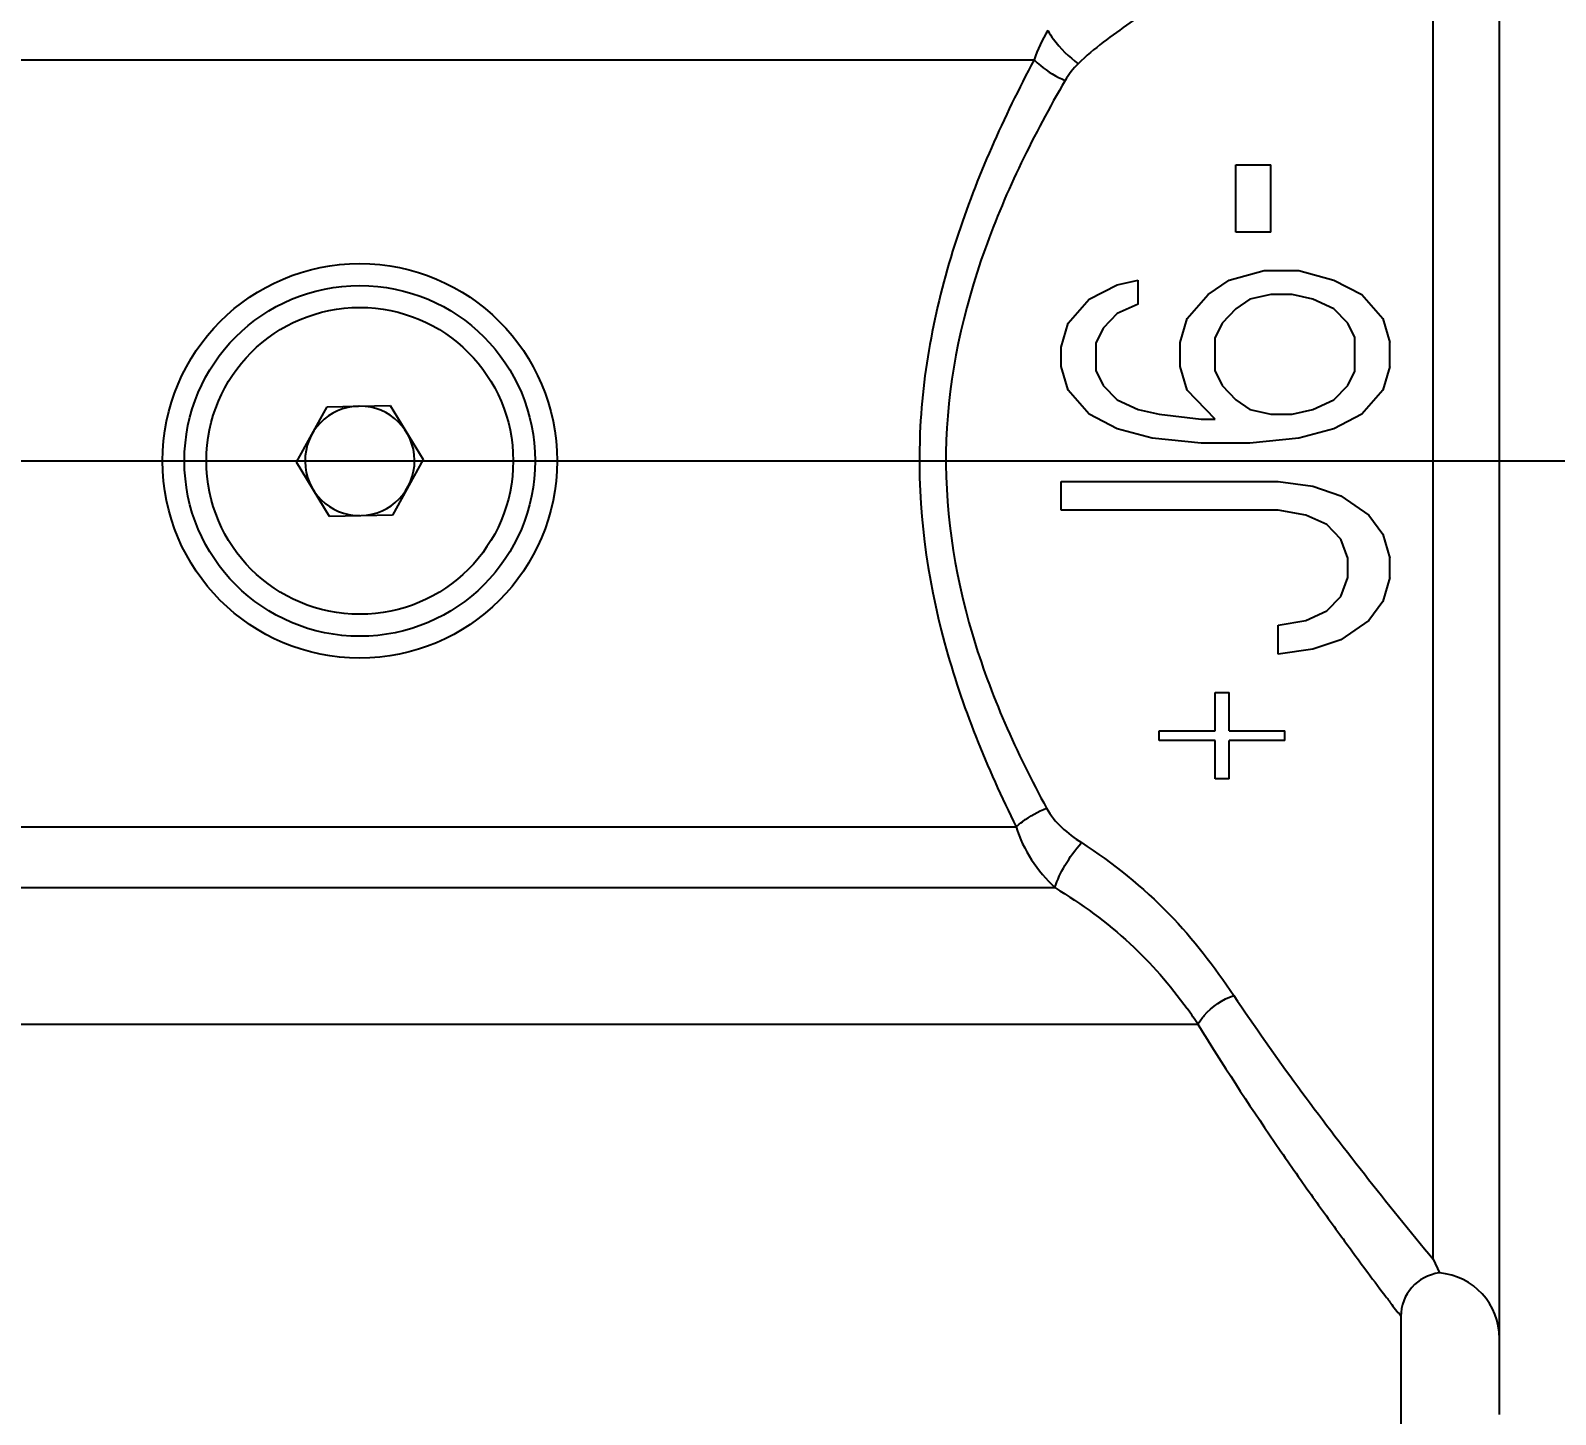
# Model space of a CAD drawing. Header units: millimetres. Extents: x 7426 to 8737, y 124 to 421.
# Drawn here: x 8525.123 to 8527.443, y 208.671 to 210.775 of the extents above; entities that cross this region are included whole.
import ezdxf

# ---------------------------------------------------------------- set-up
doc = ezdxf.new("R2010")
doc.units = ezdxf.units.MM
doc.linetypes.add('CENTER', pattern=[0.6, 0.375, -0.075, 0.075, -0.075])
for name, color, linetype in [('中心线', 7, 'Continuous'), ('外形图', 7, 'Continuous'), ('尺寸标注', 7, 'Continuous')]:
    doc.layers.add(name, color=color, linetype=linetype)
doc.styles.add('微软雅黑', font='msyh.ttc')
doc.dimstyles.new('尺寸标注_1_30比例', dxfattribs={"dimtxt": 2.1, "dimasz": 1.7, "dimexe": 0.5, "dimexo": 0.4, "dimgap": 0.5, "dimtad": 1, "dimdec": 1, "dimlfac": 30, "dimdsep": 46, "dimtxsty": '微软雅黑', "dimcen": 0.09, "dimadec": 0, "dimazin": 0, "dimtp": 0.01, "dimtm": 0.01, "dimtfac": 1, "dimtdec": 1, "dimtofl": 0, "dimtmove": 0, "dimatfit": 3, "dimfxl": 1, "dimtolj": 1, "dimarcsym": 0})

# ---------------------------------------------------------------- blocks, each defined once
blk = doc.blocks.new('*D1305')
at = {"layer": 'Defpoints', "color": 0}
for p in [(8485.0037, 232.4237), (8436.1924, 220.4238), (8494.6243, 210.1207), (8494.6243, 210.1207), (8553.9577, 210.1207)]:
    blk.add_point(p, dxfattribs=at)
at = {"layer": '尺寸标注', "color": 0, "lineweight": -2, "ltscale": 10}
blk.add_arc((8494.6243, 210.1207), 24.2895, 4.01089, 165.98911, dxfattribs=at)
at = {"layer": '尺寸标注', "color": 0}
for points in [[(8470.7803, 216.0602), (8471.3345, 215.9424), (8470.7038, 214.3385)], [(8518.5712, 211.8097), (8519.1375, 211.8295), (8518.9139, 210.1207)]]:
    blk.add_solid(points, dxfattribs=at)
at = {"layer": '尺寸标注', "color": 0, "insert": (8503.4089, 234.4644), "char_height": 2.1, "attachment_point": 5, "rotation": 340.1577, "style": '微软雅黑'}
blk.add_mtext('\\A1;+\\A1;170%%d', dxfattribs=at)
blk = doc.blocks.new('*D1306')
at = {"layer": 'Defpoints', "color": 0}
for p in [(8494.4443, 210.1157), (8494.4443, 210.1157), (8553.7776, 210.1157), (8436.0124, 199.8125), (8484.7488, 187.639)]:
    blk.add_point(p, dxfattribs=at)
at = {"layer": '尺寸标注', "color": 0, "lineweight": -2, "ltscale": 10}
blk.add_arc((8494.4443, 210.1157), 24.4786, 193.9799, 356.0201, dxfattribs=at)
at = {"layer": '尺寸标注', "color": 0}
for points in [[(8519.1471, 208.4068), (8518.5807, 208.4265), (8518.9229, 210.1157)], [(8470.9679, 204.2609), (8470.4136, 204.1432), (8470.3376, 205.865)]]:
    blk.add_solid(points, dxfattribs=at)
at = {"layer": '尺寸标注', "color": 0, "insert": (8501.6257, 188.3835), "char_height": 2.1, "attachment_point": 5, "rotation": 18.2861, "style": '微软雅黑'}
blk.add_mtext('\\A1;-\\A1;170%%d', dxfattribs=at)

msp = doc.modelspace()

# ---------------------------------------------------------------- linework, layer by layer
at = {"layer": '中心线', "linetype": 'CENTER', "ltscale": 50}
msp.add_line((8494.6243, 210.1207), (8553.9577, 210.1207), dxfattribs=at)
at = {"layer": '外形图', "linetype": 'Continuous'}
for p, q in [((8527.3577, 208.6707), (8527.3577, 211.5707)), ((8527.2569, 208.9067), (8527.2569, 211.3346)), ((8524.1243, 210.7307), (8526.6498, 210.7307)), ((8526.9569, 210.5707), (8527.0101, 210.5707)), ((8526.9569, 210.4686), (8526.9569, 210.5707)), ((8527.0101, 210.4686), (8527.0101, 210.5707)), ((8527.0101, 210.4686), (8526.9569, 210.4686)), ((8526.7761, 210.3884), (8526.808, 210.3957)), ((8526.808, 210.3592), (8526.808, 210.3957)), ((8526.9144, 210.3738), (8526.9463, 210.3957)), ((8526.9463, 210.3957), (8526.9995, 210.4102)), ((8526.9995, 210.4102), (8527.0527, 210.4102)), ((8527.0527, 210.4102), (8527.1059, 210.3957)), ((8527.1059, 210.3957), (8527.1484, 210.3738)), ((8526.7016, 210.33), (8526.7335, 210.3665)), ((8526.7335, 210.3665), (8526.7761, 210.3884)), ((8526.8825, 210.3373), (8526.9144, 210.3738)), ((8526.9782, 210.3665), (8526.9569, 210.3519)), ((8527.0101, 210.3738), (8526.9782, 210.3665)), ((8527.0421, 210.3738), (8527.0101, 210.3738)), ((8527.074, 210.3665), (8527.0421, 210.3738)), ((8527.1059, 210.3519), (8527.074, 210.3665)), ((8527.1484, 210.3738), (8527.1804, 210.3373)), ((8526.7761, 210.3446), (8526.7548, 210.3227)), ((8526.808, 210.3592), (8526.7761, 210.3446)), ((8526.9569, 210.3519), (8526.9357, 210.33)), ((8527.1272, 210.33), (8527.1059, 210.3519)), ((8526.691, 210.2936), (8526.7016, 210.33)), ((8526.7548, 210.3227), (8526.7442, 210.3009)), ((8526.8718, 210.3009), (8526.8825, 210.3373)), ((8526.9357, 210.33), (8526.925, 210.3082)), ((8527.1378, 210.3082), (8527.1272, 210.33)), ((8527.1804, 210.3373), (8527.191, 210.3009)), ((8526.7442, 210.2571), (8526.7442, 210.3009)), ((8526.8718, 210.2644), (8526.8718, 210.3009)), ((8526.925, 210.2571), (8526.925, 210.3082)), ((8527.1378, 210.2571), (8527.1378, 210.3082)), ((8527.191, 210.2644), (8527.191, 210.3009)), ((8526.691, 210.2644), (8526.691, 210.2936)), ((8526.7016, 210.228), (8526.691, 210.2644)), ((8526.7442, 210.2571), (8526.7548, 210.2352)), ((8526.8825, 210.228), (8526.8718, 210.2644)), ((8526.925, 210.2571), (8526.9357, 210.2352)), ((8527.1272, 210.2352), (8527.1378, 210.2571)), ((8527.191, 210.2644), (8527.1804, 210.228)), ((8526.7335, 210.1915), (8526.7016, 210.228)), ((8526.7548, 210.2352), (8526.7761, 210.2134)), ((8526.925, 210.1842), (8526.8825, 210.228)), ((8526.9357, 210.2352), (8526.9569, 210.2134)), ((8527.1059, 210.2134), (8527.1272, 210.2352)), ((8527.1804, 210.228), (8527.1484, 210.1915)), ((8525.5745, 210.203), (8525.6707, 210.205)), ((8525.6707, 210.205), (8525.7205, 210.1227)), ((8526.7761, 210.2134), (8526.808, 210.1988)), ((8526.9569, 210.2134), (8526.9782, 210.1988)), ((8527.074, 210.1988), (8527.1059, 210.2134)), ((8525.5281, 210.1186), (8525.5745, 210.203)), ((8526.7761, 210.1696), (8526.7335, 210.1915)), ((8526.808, 210.1988), (8526.8399, 210.1915)), ((8526.8399, 210.1915), (8526.9038, 210.1842)), ((8526.9038, 210.1842), (8526.925, 210.1842)), ((8526.9782, 210.1988), (8527.0101, 210.1915)), ((8527.0101, 210.1915), (8527.0421, 210.1915)), ((8527.0421, 210.1915), (8527.074, 210.1988)), ((8527.1484, 210.1915), (8527.1059, 210.1696)), ((8526.8293, 210.155), (8526.7761, 210.1696)), ((8527.1059, 210.1696), (8527.0527, 210.155)), ((8526.9038, 210.1477), (8526.8293, 210.155)), ((8526.9782, 210.1477), (8526.9038, 210.1477)), ((8527.0527, 210.155), (8526.9782, 210.1477)), ((8525.578, 210.0363), (8525.5281, 210.1186)), ((8525.7205, 210.1227), (8525.6742, 210.0384)), ((8526.691, 210.0894), (8527.0208, 210.0894)), ((8526.691, 210.0457), (8526.691, 210.0894)), ((8527.0208, 210.0894), (8527.074, 210.0821)), ((8527.074, 210.0821), (8527.1165, 210.0675)), ((8527.1165, 210.0675), (8527.1591, 210.0384)), ((8527.0208, 210.0457), (8526.691, 210.0457)), ((8527.0633, 210.0384), (8527.0208, 210.0457)), ((8525.6742, 210.0384), (8525.578, 210.0363)), ((8527.0952, 210.0238), (8527.0633, 210.0384)), ((8527.1165, 210.0019), (8527.0952, 210.0238)), ((8527.1591, 210.0384), (8527.1804, 210.0092)), ((8527.1272, 209.9727), (8527.1165, 210.0019)), ((8527.1804, 210.0092), (8527.191, 209.9727)), ((8527.1272, 209.9436), (8527.1272, 209.9727)), ((8527.191, 209.9436), (8527.191, 209.9727)), ((8527.1165, 209.9144), (8527.1272, 209.9436)), ((8527.191, 209.9436), (8527.1804, 209.9071)), ((8527.0952, 209.8925), (8527.1165, 209.9144)), ((8527.1804, 209.9071), (8527.1591, 209.878)), ((8527.0633, 209.878), (8527.0952, 209.8925)), ((8527.0208, 209.8707), (8527.0633, 209.878)), ((8527.0208, 209.8269), (8527.0208, 209.8707)), ((8527.1591, 209.878), (8527.1165, 209.8488)), ((8527.074, 209.8342), (8527.0208, 209.8269)), ((8527.1165, 209.8488), (8527.074, 209.8342)), ((8526.925, 209.7686), (8526.9463, 209.7686)), ((8526.925, 209.7102), (8526.925, 209.7686)), ((8526.9463, 209.7102), (8526.9463, 209.7686)), ((8526.8399, 209.7102), (8526.925, 209.7102)), ((8526.8399, 209.6957), (8526.8399, 209.7102)), ((8526.925, 209.6957), (8526.8399, 209.6957)), ((8526.925, 209.6373), (8526.925, 209.6957)), ((8526.9463, 209.7102), (8527.0314, 209.7102)), ((8527.0314, 209.6957), (8526.9463, 209.6957)), ((8526.9463, 209.6373), (8526.9463, 209.6957)), ((8527.0314, 209.6957), (8527.0314, 209.7102)), ((8526.9463, 209.6373), (8526.925, 209.6373)), ((8524.1243, 209.564), (8526.6225, 209.564)), ((8524.0965, 209.4718), (8526.6816, 209.4718)), ((8526.8824, 209.2882), (8526.883, 209.2873)), ((8526.883, 209.2873), (8526.8836, 209.2865)), ((8524.041, 209.264), (8526.8991, 209.264)), ((8527.2569, 208.9067), (8527.2662, 208.8859)), ((8527.2077, 208.8197), (8527.2077, 208.4707))]:
    msp.add_line(p, q, dxfattribs=at)
for radius in [0.3, 0.2667, 0.2333]:
    msp.add_circle((8525.6243, 210.1207), radius, dxfattribs=at)
at = {"layer": '外形图'}
msp.add_arc((8494.6243, 210.1207), 59.3333, 190, 44.357129, dxfattribs=at)
at = {"layer": '外形图', "linetype": 'Continuous'}
for centre, radius, start, end in [((8525.6243, 210.1207), 0.0833, 91.2113, 270.0553), ((8525.6243, 210.1207), 0.0833, 271.2113, 90.0553), ((8526.1718, 208.778), 0.8748, 33.754, 35.5468), ((8527.2743, 208.8197), 0.0667, 97.0179, 180), ((8527.2577, 208.7863), 0.1, 0, 85.1117)]:
    msp.add_arc(centre, radius, start, end, dxfattribs=at)
for points, knots in [([(8526.988, 210.984), (8526.9541, 210.9351), (8526.8952, 210.8624), (8526.7954, 210.7859), (8526.7407, 210.7482), (8526.7171, 210.7246)], [0, 0, 0, 0, 0.474183, 0.734624, 1, 1, 1, 1]), ([(8526.6708, 210.7751), (8526.6733, 210.7706), (8526.6859, 210.7513), (8526.7027, 210.735), (8526.7171, 210.7246)], [0, 0, 0, 0, 0.225735, 1, 1, 1, 1]), ([(8526.6498, 210.7307), (8526.6036, 210.6431), (8526.5196, 210.458), (8526.4585, 210.1534), (8526.5001, 209.8437), (8526.5782, 209.6538), (8526.6225, 209.564)], [0, 0, 0, 0, 0.243734, 0.498015, 0.753402, 1, 1, 1, 1]), ([(8526.6498, 210.7307), (8526.6529, 210.7275), (8526.667, 210.7147), (8526.6837, 210.7049), (8526.6971, 210.6993)], [0, 0, 0, 0, 0.231735, 1, 1, 1, 1]), ([(8526.6971, 210.6993), (8526.6497, 210.6174), (8526.5628, 210.4435), (8526.4977, 210.1526), (8526.542, 209.8558), (8526.6231, 209.6769), (8526.6688, 209.5926)], [0, 0, 0, 0, 0.2435, 0.497924, 0.753535, 1, 1, 1, 1]), ([(8526.6225, 209.564), (8526.6256, 209.5669), (8526.6397, 209.5784), (8526.6558, 209.5873), (8526.6688, 209.5926)], [0, 0, 0, 0, 0.231284, 1, 1, 1, 1]), ([(8526.6816, 209.4718), (8526.6849, 209.4836), (8526.6971, 209.5076), (8526.7123, 209.5294), (8526.7217, 209.5402)], [0, 0, 0, 0, 0.461791, 1, 1, 1, 1]), ([(8526.7217, 209.5402), (8526.7699, 209.509), (8526.8569, 209.4396), (8526.9242, 209.3516), (8526.9535, 209.3079)], [0, 0, 0, 0, 0.522039, 1, 1, 1, 1]), ([(8526.6816, 209.4718), (8526.722, 209.4471), (8526.7963, 209.3929), (8526.8568, 209.3237), (8526.8824, 209.2882)], [0, 0, 0, 0, 0.519838, 1, 1, 1, 1]), ([(8526.8991, 209.264), (8526.9018, 209.2688), (8526.9157, 209.288), (8526.9365, 209.3018), (8526.9535, 209.3079)], [0, 0, 0, 0, 0.233036, 1, 1, 1, 1]), ([(8526.9535, 209.3079), (8526.985, 209.2609), (8527.0818, 209.1239), (8527.186, 208.9923), (8527.2569, 208.9067)], [0, 0, 0, 0, 0.337083, 1, 1, 1, 1]), ([(8526.8991, 209.264), (8526.9363, 209.2033), (8526.9921, 209.1179), (8527.0656, 209.0124), (8527.1119, 208.948), (8527.1505, 208.8958), (8527.1766, 208.8604), (8527.1929, 208.8395), (8527.2005, 208.8283), (8527.2064, 208.8229), (8527.2077, 208.8197)], [0, 0, 0, 0, 0.394657, 0.56512, 0.713014, 0.834298, 0.924859, 0.957419, 0.980974, 1, 1, 1, 1])]:
    msp.add_open_spline(points, degree=3, knots=knots, dxfattribs=at)
for points in [[(8526.6708, 210.7751), (8526.6621, 210.7613), (8526.6548, 210.7463), (8526.6498, 210.7307)], [(8526.7171, 210.7246), (8526.7095, 210.717), (8526.7025, 210.7086), (8526.6971, 210.6993)], [(8526.6688, 209.5926), (8526.6806, 209.5708), (8526.7008, 209.5536), (8526.7217, 209.5402)], [(8526.6225, 209.564), (8526.633, 209.529), (8526.6552, 209.497), (8526.6816, 209.4718)]]:
    msp.add_open_spline(points, degree=3, dxfattribs=at)

# ---------------------------------------------------------------- dimensions: what is measured, and where the dimension line sits
at = {"layer": '尺寸标注', "ltscale": 10}
for base, line1, line2, text, picture, middle in [((8485.0037, 232.4237), ((8494.6243, 210.1207), (8553.9577, 210.1207)), ((8494.6243, 210.1207), (8436.1924, 220.4238)), '\\A1;+<>', '*D1305', (8502.869, 232.9681)), ((8484.7488, 187.639), ((8494.4443, 210.1157), (8553.7776, 210.1157)), ((8494.4443, 210.1157), (8436.0124, 199.8125)), '\\A1;-<>', '*D1306', (8502.1248, 186.8732))]:
    dim = msp.add_angular_dim_2l(base=base, line1=line1, line2=line2, text=text, dimstyle='尺寸标注_1_30比例', dxfattribs=at)
    dim.commit()
    dim.dimension.update_dxf_attribs({"geometry": picture, "text_midpoint": middle, "dimtype": 162})

doc.saveas('drawing.dxf')
